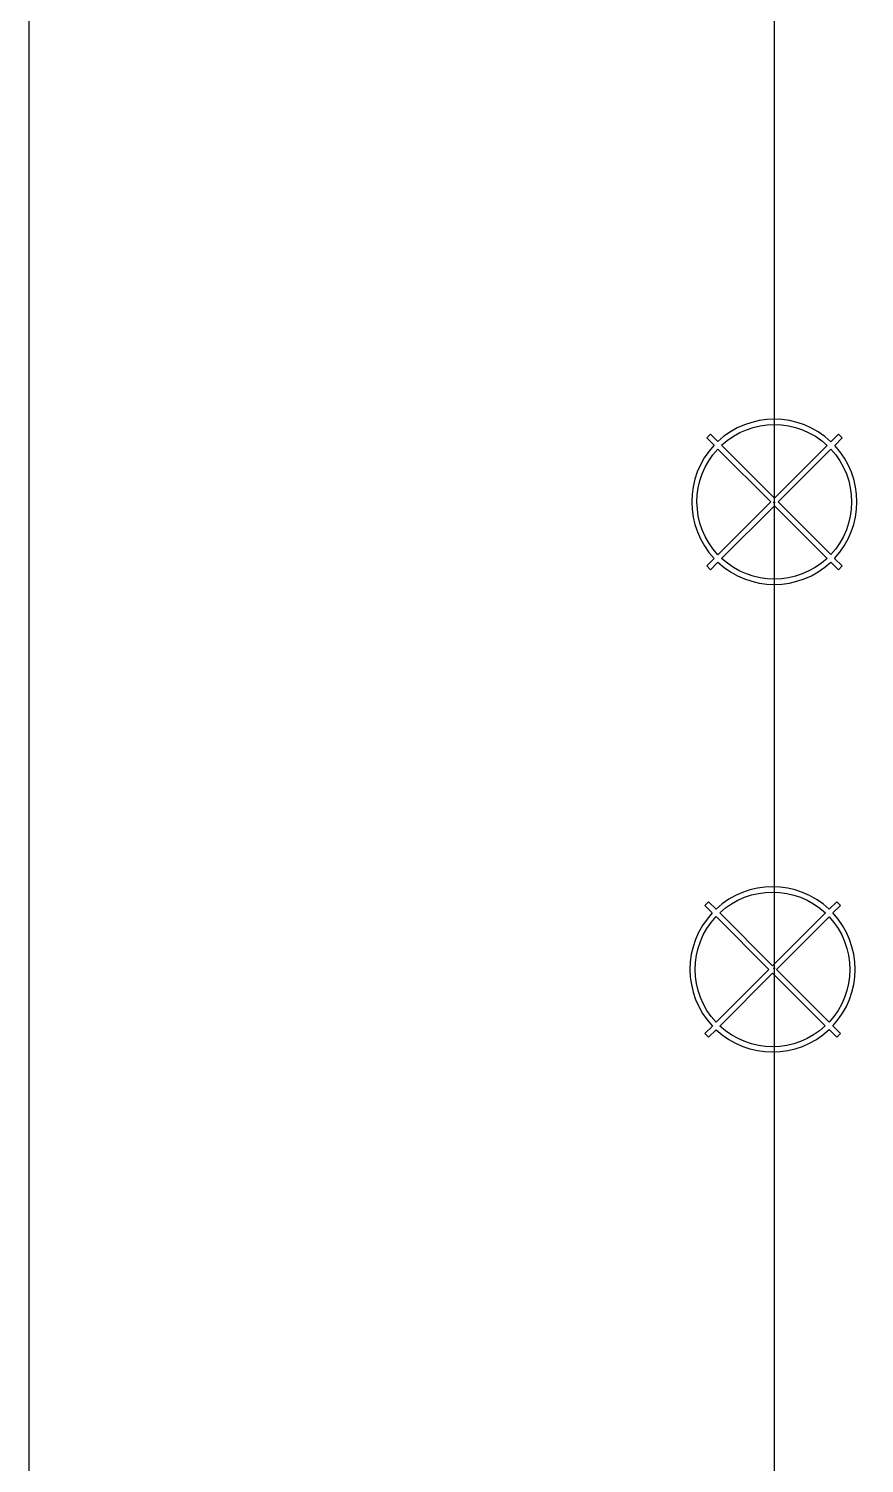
# Model space of a CAD drawing. Extents: x -487 to 422, y 3 to 392.
# Drawn here: x 179.42 to 207.89, y 246.42 to 295.29 of the extents above; entities that cross this region are included whole.
import ezdxf

# ---------------------------------------------------------------- set-up
doc = ezdxf.new("R2010")
doc.units = 0
doc.layers.add('Layer_1', color=7, linetype='CONTINUOUS')

msp = doc.modelspace()

# ---------------------------------------------------------------- linework, layer by layer
at = {"layer": 'Layer_1', "color": 1}
for p, q in [((179.416964, 391.865517), (179.416964, 3.244812)), ((204.816975, 391.865517), (204.816975, 3.245517))]:
    msp.add_line(p, q, dxfattribs=at)
at = {"layer": 'Layer_1', "color": 7}
for p, q in [((202.643878, 281.476059), (202.516173, 281.349059)), ((202.894703, 281.224528), (202.643878, 281.476059)), ((207.006681, 281.476059), (206.750212, 281.220295)), ((207.133328, 281.349059), (207.006681, 281.476059)), ((202.516173, 281.349059), (202.767703, 281.097528)), ((202.516173, 281.349059), (202.516173, 281.349059)), ((204.825103, 279.294481), (203.022056, 281.097528)), ((206.623564, 281.093295), (204.825103, 279.294481)), ((206.877212, 281.09259), (207.133328, 281.349059)), ((202.894703, 280.970176), (204.697751, 279.167481)), ((204.952103, 279.167481), (206.750212, 280.96559)), ((204.697751, 279.167481), (202.899289, 277.368667)), ((203.026995, 277.242373), (204.825103, 279.040481)), ((204.825103, 279.040481), (206.618626, 277.246606)), ((206.746331, 277.373606), (204.952103, 279.167481)), ((202.771937, 277.241667), (202.516173, 276.985903)), ((202.643878, 276.858903), (202.899995, 277.115373)), ((206.746331, 277.119253), (207.006681, 276.858903)), ((207.133328, 276.985903), (206.872978, 277.246606)), ((202.516173, 276.985903), (202.643878, 276.858903)), ((207.006681, 276.858903), (207.133328, 276.985903)), ((202.582551, 265.550061), (202.455199, 265.423061)), ((202.455199, 265.423061), (202.706376, 265.171531)), ((202.455199, 265.423061), (202.455199, 265.423061)), ((202.834082, 265.298531), (202.582551, 265.550061)), ((206.945354, 265.550061), (206.68959, 265.294298)), ((206.81659, 265.166592), (207.072001, 265.423061)), ((207.072001, 265.423061), (206.945354, 265.550061)), ((202.834082, 265.044178), (204.636424, 263.241484)), ((204.763776, 263.368484), (202.960729, 265.171531)), ((206.562238, 265.167298), (204.763776, 263.368484)), ((204.890776, 263.241484), (206.688885, 265.039592)), ((204.636424, 263.241484), (202.837963, 261.44267)), ((202.965668, 261.316375), (204.763776, 263.114484)), ((204.763776, 263.114484), (206.557299, 261.320609)), ((206.685004, 261.447609), (204.890776, 263.241484)), ((202.71061, 261.31567), (202.455199, 261.059906)), ((202.455199, 261.059906), (202.582551, 260.932906)), ((202.582551, 260.932906), (202.838668, 261.189375)), ((206.685004, 261.193256), (206.945354, 260.932906)), ((207.072001, 261.059906), (206.812357, 261.320609)), ((206.945354, 260.932906), (207.072001, 261.059906))]:
    msp.add_line(p, q, dxfattribs=at)
at = {"layer": 'Layer_1', "color": 5}
for p, q in [((204.791928, 279.15313), (204.791928, 279.152425)), ((204.816975, 279.17853), (204.816975, 279.17853)), ((204.816975, 279.17853), (204.816975, 279.177825)), ((204.816975, 279.17853), (204.816975, 279.177825)), ((204.816975, 279.17853), (204.816975, 279.17853)), ((204.816975, 279.178177), (204.816975, 279.178177)), ((204.816975, 279.178177), (204.816975, 279.178177)), ((204.816975, 279.178177), (204.816975, 279.178177)), ((204.816975, 279.178177), (204.816975, 279.178177)), ((204.816975, 279.178177), (204.816975, 279.178177)), ((204.816975, 279.178177), (204.816975, 279.178177)), ((204.816975, 279.178177), (204.816975, 279.178177)), ((204.816975, 279.177825), (204.816975, 279.177825)), ((204.816975, 279.177825), (204.816975, 279.177825)), ((204.816975, 279.177825), (204.816975, 279.177825)), ((204.816975, 279.177825), (204.816975, 279.177825)), ((204.816975, 279.177825), (204.816975, 279.177825)), ((204.816975, 279.177825), (204.816975, 279.177825)), ((204.816975, 279.177825), (204.816975, 279.177825)), ((204.816975, 279.177825), (204.816975, 279.177825)), ((204.816975, 279.177825), (204.816975, 279.177825)), ((204.816975, 279.177825), (204.816975, 279.177825)), ((204.816975, 279.177825), (204.816975, 279.177825)), ((204.816975, 279.177825), (204.816975, 279.177825)), ((204.816975, 279.127377), (204.816975, 279.126672)), ((204.842375, 279.15313), (204.842375, 279.152425)), ((204.791928, 263.27813), (204.791928, 263.277425)), ((204.816975, 263.30353), (204.816975, 263.30353)), ((204.816975, 263.30353), (204.816975, 263.302825)), ((204.816975, 263.30353), (204.816975, 263.302825)), ((204.816975, 263.30353), (204.816975, 263.30353)), ((204.816975, 263.303177), (204.816975, 263.303177)), ((204.816975, 263.303177), (204.816975, 263.303177)), ((204.816975, 263.303177), (204.816975, 263.303177)), ((204.816975, 263.303177), (204.816975, 263.303177)), ((204.816975, 263.303177), (204.816975, 263.303177)), ((204.816975, 263.303177), (204.816975, 263.303177)), ((204.816975, 263.303177), (204.816975, 263.303177)), ((204.816975, 263.302825), (204.816975, 263.302825)), ((204.816975, 263.302825), (204.816975, 263.302825)), ((204.816975, 263.302825), (204.816975, 263.302825)), ((204.816975, 263.302825), (204.816975, 263.302825)), ((204.816975, 263.302825), (204.816975, 263.302825)), ((204.816975, 263.302825), (204.816975, 263.302825)), ((204.816975, 263.302825), (204.816975, 263.302825)), ((204.816975, 263.302825), (204.816975, 263.302825)), ((204.816975, 263.302825), (204.816975, 263.302825)), ((204.816975, 263.302825), (204.816975, 263.302825)), ((204.816975, 263.302825), (204.816975, 263.302825)), ((204.816975, 263.302825), (204.816975, 263.302825)), ((204.816975, 263.252377), (204.816975, 263.251672)), ((204.842375, 263.27813), (204.842375, 263.277425))]:
    msp.add_line(p, q, dxfattribs=at)
at = {"layer": 'Layer_1', "color": 7}
for points in [[(206.750212, 281.220295), (205.670006, 282.239117), (203.977026, 282.240176), (202.894703, 281.224528)], [(203.022056, 281.097528), (204.034176, 282.042973), (205.612856, 282.041562), (206.623564, 281.093295)], [(202.767703, 281.097528), (201.752056, 280.015206), (201.753467, 278.322578), (202.771937, 277.241667)], [(206.872978, 277.246606), (207.885803, 278.325753), (207.887214, 280.011678), (206.877212, 281.09259)], [(202.899289, 277.368667), (201.95067, 278.379728), (201.949259, 279.958056), (202.894703, 280.970176)], [(206.750212, 280.96559), (207.690012, 279.954528), (207.688601, 278.382551), (206.746331, 277.373606)], [(202.899995, 277.115373), (203.981259, 276.105017), (205.666478, 276.106428), (206.746331, 277.119253)], [(206.618626, 277.246606), (205.610034, 276.303984), (204.037703, 276.302573), (203.026995, 277.242373)], [(206.68959, 265.294298), (205.608679, 266.31312), (203.915699, 266.314178), (202.834082, 265.298531)], [(202.960729, 265.171531), (203.972849, 266.116975), (205.551529, 266.115917), (206.562238, 265.167298)], [(202.706376, 265.171531), (201.690729, 264.089209), (201.69214, 262.396581), (202.71061, 261.31567)], [(202.837963, 261.44267), (201.889343, 262.453731), (201.888638, 264.032059), (202.834082, 265.044178)], [(206.688885, 265.039592), (207.629038, 264.028884), (207.627626, 262.456553), (206.685004, 261.447609)], [(206.812357, 261.320609), (207.824476, 262.399756), (207.826593, 264.085681), (206.81659, 265.166592)], [(202.838668, 261.189375), (203.919932, 260.17902), (205.605151, 260.180431), (206.685004, 261.193256)], [(206.557299, 261.320609), (205.548707, 260.377986), (203.977082, 260.376575), (202.965668, 261.316375)]]:
    msp.add_open_spline(points, degree=3, dxfattribs=at)
at = {"layer": 'Layer_1', "color": 5}
for points in [[(204.816975, 279.17853), (204.802864, 279.17853), (204.791928, 279.166889), (204.791928, 279.15313)], [(204.816975, 279.17853), (204.802864, 279.17853), (204.791928, 279.166889), (204.791928, 279.15313)], [(204.816975, 279.178177), (204.802864, 279.178177), (204.791928, 279.166889), (204.791928, 279.152777)], [(204.816975, 279.178177), (204.802864, 279.178177), (204.791928, 279.166889), (204.791928, 279.152777)], [(204.816975, 279.178177), (204.802864, 279.178177), (204.791928, 279.166889), (204.791928, 279.152777)], [(204.816975, 279.178177), (204.802864, 279.178177), (204.791928, 279.166889), (204.791928, 279.152777)], [(204.816975, 279.178177), (204.802864, 279.178177), (204.791928, 279.166889), (204.791928, 279.15313)], [(204.816975, 279.178177), (204.802864, 279.178177), (204.791928, 279.166889), (204.791928, 279.15313)], [(204.816975, 279.178177), (204.802864, 279.178177), (204.791928, 279.166889), (204.791928, 279.15313)], [(204.816975, 279.177825), (204.802864, 279.177825), (204.791928, 279.166183), (204.791928, 279.152425)], [(204.816975, 279.177825), (204.802864, 279.177825), (204.791928, 279.166536), (204.791928, 279.152425)], [(204.816975, 279.177825), (204.802864, 279.177825), (204.791928, 279.166536), (204.791928, 279.152425)], [(204.816975, 279.177825), (204.802864, 279.177825), (204.791928, 279.166536), (204.791928, 279.152425)], [(204.816975, 279.177825), (204.802864, 279.177825), (204.791928, 279.166536), (204.791928, 279.152425)], [(204.816975, 279.177825), (204.802864, 279.177825), (204.791928, 279.166536), (204.791928, 279.152425)], [(204.816975, 279.177825), (204.802864, 279.177825), (204.791928, 279.166536), (204.791928, 279.152425)], [(204.816975, 279.177825), (204.802864, 279.177825), (204.791928, 279.166536), (204.791928, 279.152425)], [(204.816975, 279.177825), (204.802864, 279.177825), (204.791928, 279.166889), (204.791928, 279.152425)], [(204.816975, 279.177825), (204.802864, 279.177825), (204.791928, 279.166889), (204.791928, 279.152777)], [(204.816975, 279.177825), (204.802864, 279.177825), (204.791928, 279.166889), (204.791928, 279.152777)], [(204.816975, 279.177825), (204.802864, 279.177825), (204.791928, 279.166889), (204.791928, 279.152777)], [(204.791928, 279.15313), (204.791928, 279.139019), (204.802864, 279.127377), (204.816975, 279.127377)], [(204.791928, 279.15313), (204.791928, 279.139019), (204.802864, 279.127377), (204.816975, 279.127377)], [(204.791928, 279.15313), (204.791928, 279.139019), (204.802864, 279.127377), (204.816975, 279.127377)], [(204.791928, 279.15313), (204.791928, 279.139019), (204.802864, 279.127377), (204.816975, 279.127377)], [(204.791928, 279.15313), (204.791928, 279.139019), (204.802864, 279.127377), (204.816975, 279.127377)], [(204.791928, 279.152777), (204.791928, 279.138666), (204.802864, 279.127025), (204.816975, 279.127025)], [(204.791928, 279.152777), (204.791928, 279.138666), (204.802864, 279.127025), (204.816975, 279.127025)], [(204.791928, 279.152777), (204.791928, 279.138666), (204.802864, 279.127025), (204.816975, 279.127025)], [(204.791928, 279.152777), (204.791928, 279.138666), (204.802864, 279.127377), (204.816975, 279.127377)], [(204.791928, 279.152777), (204.791928, 279.138666), (204.802864, 279.127377), (204.816975, 279.127377)], [(204.791928, 279.152777), (204.791928, 279.138666), (204.802864, 279.127377), (204.816975, 279.127377)], [(204.791928, 279.152777), (204.791928, 279.138666), (204.802864, 279.127377), (204.816975, 279.127377)], [(204.791928, 279.152425), (204.791928, 279.138666), (204.802864, 279.126672), (204.816975, 279.126672)], [(204.791928, 279.152425), (204.791928, 279.138666), (204.802864, 279.126672), (204.816975, 279.126672)], [(204.791928, 279.152425), (204.791928, 279.138666), (204.802864, 279.126672), (204.816975, 279.126672)], [(204.791928, 279.152425), (204.791928, 279.138666), (204.802864, 279.126672), (204.816975, 279.126672)], [(204.791928, 279.152425), (204.791928, 279.138666), (204.802864, 279.126672), (204.816975, 279.126672)], [(204.791928, 279.152425), (204.791928, 279.138666), (204.802864, 279.126672), (204.816975, 279.126672)], [(204.791928, 279.152425), (204.791928, 279.138666), (204.802864, 279.127025), (204.816975, 279.127025)], [(204.791928, 279.152425), (204.791928, 279.138666), (204.802864, 279.127025), (204.816975, 279.127025)], [(204.791928, 279.152425), (204.791928, 279.138666), (204.802864, 279.127025), (204.816975, 279.127025)], [(204.842375, 279.15313), (204.842375, 279.166889), (204.831086, 279.17853), (204.816975, 279.17853)], [(204.842375, 279.15313), (204.842375, 279.166889), (204.831086, 279.17853), (204.816975, 279.17853)], [(204.842375, 279.152777), (204.842375, 279.166889), (204.831086, 279.178177), (204.816975, 279.178177)], [(204.842375, 279.152777), (204.842375, 279.166889), (204.831086, 279.178177), (204.816975, 279.178177)], [(204.842375, 279.152777), (204.842375, 279.166889), (204.831086, 279.178177), (204.816975, 279.178177)], [(204.842375, 279.152777), (204.842375, 279.166889), (204.831086, 279.178177), (204.816975, 279.178177)], [(204.842375, 279.15313), (204.842375, 279.166889), (204.831086, 279.178177), (204.816975, 279.178177)], [(204.842375, 279.15313), (204.842375, 279.166889), (204.831086, 279.178177), (204.816975, 279.178177)], [(204.842375, 279.15313), (204.842375, 279.166889), (204.831086, 279.178177), (204.816975, 279.178177)], [(204.842375, 279.152425), (204.842375, 279.166183), (204.831086, 279.177825), (204.816975, 279.177825)], [(204.842375, 279.152425), (204.842375, 279.166536), (204.831086, 279.177825), (204.816975, 279.177825)], [(204.842375, 279.152425), (204.842375, 279.166536), (204.831086, 279.177825), (204.816975, 279.177825)], [(204.842375, 279.152425), (204.842375, 279.166536), (204.831086, 279.177825), (204.816975, 279.177825)], [(204.842375, 279.152425), (204.842375, 279.166536), (204.831086, 279.177825), (204.816975, 279.177825)], [(204.842375, 279.152425), (204.842375, 279.166536), (204.831086, 279.177825), (204.816975, 279.177825)], [(204.842375, 279.152425), (204.842375, 279.166536), (204.831086, 279.177825), (204.816975, 279.177825)], [(204.842375, 279.152425), (204.842375, 279.166536), (204.831086, 279.177825), (204.816975, 279.177825)], [(204.842375, 279.152425), (204.842375, 279.166889), (204.831086, 279.177825), (204.816975, 279.177825)], [(204.842375, 279.152777), (204.842375, 279.166889), (204.831086, 279.177825), (204.816975, 279.177825)], [(204.842375, 279.152777), (204.842375, 279.166889), (204.831086, 279.177825), (204.816975, 279.177825)], [(204.842375, 279.152777), (204.842375, 279.166889), (204.831086, 279.177825), (204.816975, 279.177825)], [(204.816975, 279.127377), (204.831086, 279.127377), (204.842375, 279.139019), (204.842375, 279.15313)], [(204.816975, 279.127377), (204.831086, 279.127377), (204.842375, 279.139019), (204.842375, 279.15313)], [(204.816975, 279.127377), (204.831086, 279.127377), (204.842375, 279.139019), (204.842375, 279.15313)], [(204.816975, 279.127377), (204.831086, 279.127377), (204.842375, 279.139019), (204.842375, 279.15313)], [(204.816975, 279.127377), (204.831086, 279.127377), (204.842375, 279.139019), (204.842375, 279.15313)], [(204.816975, 279.127025), (204.831086, 279.127025), (204.842375, 279.138666), (204.842375, 279.152777)], [(204.816975, 279.127025), (204.831086, 279.127025), (204.842375, 279.138666), (204.842375, 279.152777)], [(204.816975, 279.127025), (204.831086, 279.127025), (204.842375, 279.138666), (204.842375, 279.152777)], [(204.816975, 279.127377), (204.831086, 279.127377), (204.842375, 279.138666), (204.842375, 279.152777)], [(204.816975, 279.127377), (204.831086, 279.127377), (204.842375, 279.138666), (204.842375, 279.152777)], [(204.816975, 279.127377), (204.831086, 279.127377), (204.842375, 279.138666), (204.842375, 279.152777)], [(204.816975, 279.127377), (204.831086, 279.127377), (204.842375, 279.138666), (204.842375, 279.152777)], [(204.816975, 279.126672), (204.831086, 279.126672), (204.842375, 279.138666), (204.842375, 279.152425)], [(204.816975, 279.126672), (204.831086, 279.126672), (204.842375, 279.138666), (204.842375, 279.152425)], [(204.816975, 279.126672), (204.831086, 279.126672), (204.842375, 279.138666), (204.842375, 279.152425)], [(204.816975, 279.126672), (204.831086, 279.126672), (204.842375, 279.138666), (204.842375, 279.152425)], [(204.816975, 279.126672), (204.831086, 279.126672), (204.842375, 279.138666), (204.842375, 279.152425)], [(204.816975, 279.126672), (204.831086, 279.126672), (204.842375, 279.138666), (204.842375, 279.152425)], [(204.816975, 279.127025), (204.831086, 279.127025), (204.842375, 279.138666), (204.842375, 279.152425)], [(204.816975, 279.127025), (204.831086, 279.127025), (204.842375, 279.138666), (204.842375, 279.152425)], [(204.816975, 279.127025), (204.831086, 279.127025), (204.842375, 279.138666), (204.842375, 279.152425)], [(204.816975, 263.30353), (204.802864, 263.30353), (204.791928, 263.291889), (204.791928, 263.27813)], [(204.816975, 263.30353), (204.802864, 263.30353), (204.791928, 263.291889), (204.791928, 263.27813)], [(204.816975, 263.303177), (204.802864, 263.303177), (204.791928, 263.291889), (204.791928, 263.277777)], [(204.816975, 263.303177), (204.802864, 263.303177), (204.791928, 263.291889), (204.791928, 263.277777)], [(204.816975, 263.303177), (204.802864, 263.303177), (204.791928, 263.291889), (204.791928, 263.277777)], [(204.816975, 263.303177), (204.802864, 263.303177), (204.791928, 263.291889), (204.791928, 263.277777)], [(204.816975, 263.303177), (204.802864, 263.303177), (204.791928, 263.291889), (204.791928, 263.27813)], [(204.816975, 263.303177), (204.802864, 263.303177), (204.791928, 263.291889), (204.791928, 263.27813)], [(204.816975, 263.303177), (204.802864, 263.303177), (204.791928, 263.291889), (204.791928, 263.27813)], [(204.816975, 263.302825), (204.802864, 263.302825), (204.791928, 263.291183), (204.791928, 263.277425)], [(204.816975, 263.302825), (204.802864, 263.302825), (204.791928, 263.291536), (204.791928, 263.277425)], [(204.816975, 263.302825), (204.802864, 263.302825), (204.791928, 263.291536), (204.791928, 263.277425)], [(204.816975, 263.302825), (204.802864, 263.302825), (204.791928, 263.291536), (204.791928, 263.277425)], [(204.816975, 263.302825), (204.802864, 263.302825), (204.791928, 263.291536), (204.791928, 263.277425)], [(204.816975, 263.302825), (204.802864, 263.302825), (204.791928, 263.291536), (204.791928, 263.277425)], [(204.816975, 263.302825), (204.802864, 263.302825), (204.791928, 263.291536), (204.791928, 263.277425)], [(204.816975, 263.302825), (204.802864, 263.302825), (204.791928, 263.291536), (204.791928, 263.277425)], [(204.816975, 263.302825), (204.802864, 263.302825), (204.791928, 263.291889), (204.791928, 263.277425)], [(204.816975, 263.302825), (204.802864, 263.302825), (204.791928, 263.291889), (204.791928, 263.277777)], [(204.816975, 263.302825), (204.802864, 263.302825), (204.791928, 263.291889), (204.791928, 263.277777)], [(204.816975, 263.302825), (204.802864, 263.302825), (204.791928, 263.291889), (204.791928, 263.277777)], [(204.791928, 263.27813), (204.791928, 263.263666), (204.802864, 263.252377), (204.816975, 263.252377)], [(204.791928, 263.27813), (204.791928, 263.263666), (204.802864, 263.252377), (204.816975, 263.252377)], [(204.791928, 263.27813), (204.791928, 263.263666), (204.802864, 263.252377), (204.816975, 263.252377)], [(204.791928, 263.27813), (204.791928, 263.263666), (204.802864, 263.252377), (204.816975, 263.252377)], [(204.791928, 263.27813), (204.791928, 263.264019), (204.802864, 263.252377), (204.816975, 263.252377)], [(204.791928, 263.277777), (204.791928, 263.263666), (204.802864, 263.252025), (204.816975, 263.252025)], [(204.791928, 263.277777), (204.791928, 263.263666), (204.802864, 263.252025), (204.816975, 263.252025)], [(204.791928, 263.277777), (204.791928, 263.263666), (204.802864, 263.252025), (204.816975, 263.252025)], [(204.791928, 263.277777), (204.791928, 263.263666), (204.802864, 263.252377), (204.816975, 263.252377)], [(204.791928, 263.277777), (204.791928, 263.263666), (204.802864, 263.252377), (204.816975, 263.252377)], [(204.791928, 263.277777), (204.791928, 263.263666), (204.802864, 263.252377), (204.816975, 263.252377)], [(204.791928, 263.277777), (204.791928, 263.263666), (204.802864, 263.252377), (204.816975, 263.252377)], [(204.791928, 263.277425), (204.791928, 263.263666), (204.802864, 263.251672), (204.816975, 263.251672)], [(204.791928, 263.277425), (204.791928, 263.263666), (204.802864, 263.251672), (204.816975, 263.251672)], [(204.791928, 263.277425), (204.791928, 263.263666), (204.802864, 263.251672), (204.816975, 263.251672)], [(204.791928, 263.277425), (204.791928, 263.263666), (204.802864, 263.251672), (204.816975, 263.251672)], [(204.791928, 263.277425), (204.791928, 263.263666), (204.802864, 263.251672), (204.816975, 263.251672)], [(204.791928, 263.277425), (204.791928, 263.263666), (204.802864, 263.251672), (204.816975, 263.251672)], [(204.791928, 263.277425), (204.791928, 263.263666), (204.802864, 263.251672), (204.816975, 263.251672)], [(204.791928, 263.277425), (204.791928, 263.263666), (204.802864, 263.251672), (204.816975, 263.251672)], [(204.791928, 263.277425), (204.791928, 263.263666), (204.802864, 263.251672), (204.816975, 263.251672)], [(204.842375, 263.27813), (204.842375, 263.291889), (204.831086, 263.30353), (204.816975, 263.30353)], [(204.842375, 263.27813), (204.842375, 263.291889), (204.831086, 263.30353), (204.816975, 263.30353)], [(204.842375, 263.277777), (204.842375, 263.291889), (204.831086, 263.303177), (204.816975, 263.303177)], [(204.842375, 263.277777), (204.842375, 263.291889), (204.831086, 263.303177), (204.816975, 263.303177)], [(204.842375, 263.277777), (204.842375, 263.291889), (204.831086, 263.303177), (204.816975, 263.303177)], [(204.842375, 263.277777), (204.842375, 263.291889), (204.831086, 263.303177), (204.816975, 263.303177)], [(204.842375, 263.27813), (204.842375, 263.291889), (204.831086, 263.303177), (204.816975, 263.303177)], [(204.842375, 263.27813), (204.842375, 263.291889), (204.831086, 263.303177), (204.816975, 263.303177)], [(204.842375, 263.27813), (204.842375, 263.291889), (204.831086, 263.303177), (204.816975, 263.303177)], [(204.842375, 263.277425), (204.842375, 263.291183), (204.831086, 263.302825), (204.816975, 263.302825)], [(204.842375, 263.277425), (204.842375, 263.291536), (204.831086, 263.302825), (204.816975, 263.302825)], [(204.842375, 263.277425), (204.842375, 263.291536), (204.831086, 263.302825), (204.816975, 263.302825)], [(204.842375, 263.277425), (204.842375, 263.291536), (204.831086, 263.302825), (204.816975, 263.302825)], [(204.842375, 263.277425), (204.842375, 263.291536), (204.831086, 263.302825), (204.816975, 263.302825)], [(204.842375, 263.277425), (204.842375, 263.291536), (204.831086, 263.302825), (204.816975, 263.302825)], [(204.842375, 263.277425), (204.842375, 263.291536), (204.831086, 263.302825), (204.816975, 263.302825)], [(204.842375, 263.277425), (204.842375, 263.291536), (204.831086, 263.302825), (204.816975, 263.302825)], [(204.842375, 263.277425), (204.842375, 263.291889), (204.831086, 263.302825), (204.816975, 263.302825)], [(204.842375, 263.277777), (204.842375, 263.291889), (204.831086, 263.302825), (204.816975, 263.302825)], [(204.842375, 263.277777), (204.842375, 263.291889), (204.831086, 263.302825), (204.816975, 263.302825)], [(204.842375, 263.277777), (204.842375, 263.291889), (204.831086, 263.302825), (204.816975, 263.302825)], [(204.816975, 263.252377), (204.831086, 263.252377), (204.842375, 263.263666), (204.842375, 263.27813)], [(204.816975, 263.252377), (204.831086, 263.252377), (204.842375, 263.263666), (204.842375, 263.27813)], [(204.816975, 263.252377), (204.831086, 263.252377), (204.842375, 263.263666), (204.842375, 263.27813)], [(204.816975, 263.252377), (204.831086, 263.252377), (204.842375, 263.263666), (204.842375, 263.27813)], [(204.816975, 263.252377), (204.831086, 263.252377), (204.842375, 263.264019), (204.842375, 263.27813)], [(204.816975, 263.252025), (204.831086, 263.252025), (204.842375, 263.263666), (204.842375, 263.277777)], [(204.816975, 263.252025), (204.831086, 263.252025), (204.842375, 263.263666), (204.842375, 263.277777)], [(204.816975, 263.252025), (204.831086, 263.252025), (204.842375, 263.263666), (204.842375, 263.277777)], [(204.816975, 263.252377), (204.831086, 263.252377), (204.842375, 263.263666), (204.842375, 263.277777)], [(204.816975, 263.252377), (204.831086, 263.252377), (204.842375, 263.263666), (204.842375, 263.277777)], [(204.816975, 263.252377), (204.831086, 263.252377), (204.842375, 263.263666), (204.842375, 263.277777)], [(204.816975, 263.252377), (204.831086, 263.252377), (204.842375, 263.263666), (204.842375, 263.277777)], [(204.816975, 263.251672), (204.831086, 263.251672), (204.842375, 263.263666), (204.842375, 263.277425)], [(204.816975, 263.251672), (204.831086, 263.251672), (204.842375, 263.263666), (204.842375, 263.277425)], [(204.816975, 263.251672), (204.831086, 263.251672), (204.842375, 263.263666), (204.842375, 263.277425)], [(204.816975, 263.251672), (204.831086, 263.251672), (204.842375, 263.263666), (204.842375, 263.277425)], [(204.816975, 263.251672), (204.831086, 263.251672), (204.842375, 263.263666), (204.842375, 263.277425)], [(204.816975, 263.251672), (204.831086, 263.251672), (204.842375, 263.263666), (204.842375, 263.277425)], [(204.816975, 263.251672), (204.831086, 263.251672), (204.842375, 263.263666), (204.842375, 263.277425)], [(204.816975, 263.251672), (204.831086, 263.251672), (204.842375, 263.263666), (204.842375, 263.277425)], [(204.816975, 263.251672), (204.831086, 263.251672), (204.842375, 263.263666), (204.842375, 263.277425)]]:
    msp.add_open_spline(points, degree=3, dxfattribs=at)

doc.saveas('drawing.dxf')
